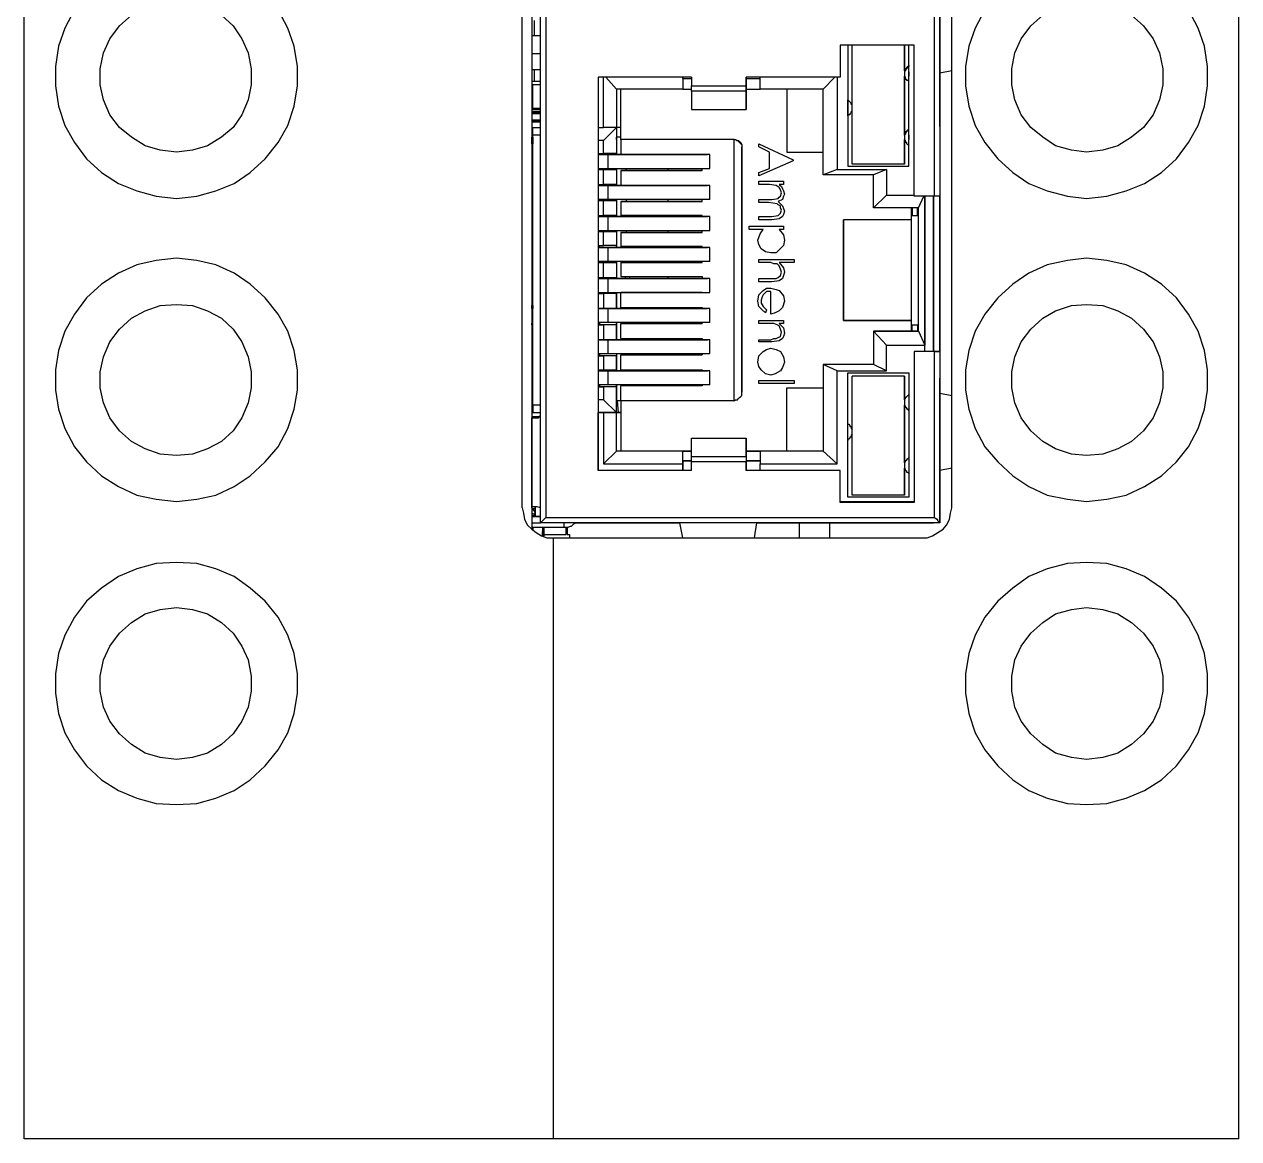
# Model space of a CAD drawing. Header units: inches. Extents: x 45 to 557, y 129 to 755.
# Drawn here: x 45.1 to 158.5, y 345.2 to 449.2 of the extents above; entities that cross this region are included whole.
import ezdxf

# ---------------------------------------------------------------- set-up
doc = ezdxf.new("R2010")
doc.units = ezdxf.units.IN
doc.header["$MEASUREMENT"] = 0
doc.layers.add('Brain', color=7, linetype='Continuous')

msp = doc.modelspace()

# ---------------------------------------------------------------- linework, layer by layer
at = {"layer": 'Brain', "color": 7, "lineweight": 25, "true_color": 0xffffff}
for points in [[(45.1, 345.2), (45.1, 685.3)], [(158.5, 345.2), (158.5, 685.3)], [(92.5, 539.1), (92.5, 402.1)], [(93.3, 402.7), (93.3, 538.5)], [(93.8, 538), (93.8, 403.2)], [(91.6, 404.1), (91.6, 537.1)], [(131.7, 404.1), (131.7, 537.1)], [(130.1, 433.2), (130.1, 463.4)], [(130.6, 463.4), (130.6, 433.2)], [(59.3, 455.7), (57.4, 455.6), (55.6, 455.1), (53.9, 454.4), (52.3, 453.3), (50.9, 452.1), (49.8, 450.6), (48.9, 448.9), (48.3, 447.2), (48, 445.3), (48, 443.5), (48.3, 441.6), (48.9, 439.8), (49.8, 438.2), (50.9, 436.7), (52.3, 435.4), (53.9, 434.4), (55.6, 433.7), (57.4, 433.2), (59.3, 433)], [(59.3, 433), (61.2, 433.2), (63, 433.7), (64.7, 434.4), (66.2, 435.4), (67.6, 436.7), (68.8, 438.2), (69.7, 439.8), (70.3, 441.6), (70.6, 443.5), (70.6, 445.3), (70.3, 447.2), (69.7, 448.9), (68.8, 450.6), (67.6, 452.1), (66.2, 453.3), (64.7, 454.4), (63, 455.1), (61.2, 455.6), (59.3, 455.7)], [(144.3, 455.7), (142.5, 455.6), (140.6, 455.1), (138.9, 454.4), (137.4, 453.3), (136, 452.1), (134.8, 450.6), (133.9, 448.9), (133.3, 447.2), (133, 445.3), (133, 443.5), (133.3, 441.6), (133.9, 439.8), (134.8, 438.2), (136, 436.7), (137.4, 435.4), (138.9, 434.4), (140.6, 433.7), (142.5, 433.2), (144.3, 433)], [(144.3, 433), (146.2, 433.2), (148, 433.7), (149.7, 434.4), (151.3, 435.4), (152.7, 436.7), (153.8, 438.2), (154.7, 439.8), (155.3, 441.6), (155.6, 443.5), (155.6, 445.3), (155.3, 447.2), (154.7, 448.9), (153.8, 450.6), (152.7, 452.1), (151.3, 453.3), (149.7, 454.4), (148, 455.1), (146.2, 455.6), (144.3, 455.7)], [(59.3, 437.3), (57.8, 437.5), (56.4, 437.9), (55.1, 438.7), (54, 439.6), (53.1, 440.8), (52.5, 442.2), (52.2, 443.6), (52.2, 445.1), (52.5, 446.6), (53.1, 447.9), (54, 449.1), (55.1, 450.1), (56.4, 450.9), (57.8, 451.3), (59.3, 451.5)], [(59.3, 451.5), (60.8, 451.3), (62.2, 450.9), (63.5, 450.1), (64.6, 449.1), (65.4, 447.9), (66, 446.6), (66.3, 445.1), (66.3, 443.6), (66, 442.2), (65.4, 440.8), (64.6, 439.6), (63.5, 438.7), (62.2, 437.9), (60.8, 437.5), (59.3, 437.3)], [(130.6, 444.7), (130.6, 451.9)], [(130.6, 447.3), (130.6, 451.8)], [(144.3, 437.3), (142.9, 437.5), (141.4, 437.9), (140.2, 438.7), (139.1, 439.6), (138.2, 440.8), (137.6, 442.2), (137.3, 443.6), (137.3, 445.1), (137.6, 446.6), (138.2, 447.9), (139.1, 449.1), (140.2, 450.1), (141.4, 450.9), (142.9, 451.3), (144.3, 451.5)], [(144.3, 451.5), (145.8, 451.3), (147.2, 450.9), (148.5, 450.1), (149.6, 449.1), (150.5, 447.9), (151.1, 446.6), (151.4, 445.1), (151.4, 443.6), (151.1, 442.2), (150.5, 440.8), (149.6, 439.6), (148.5, 438.7), (147.2, 437.9), (145.8, 437.5), (144.3, 437.3)], [(130.6, 451.3), (130.6, 451.2), (130.6, 451), (130.6, 450.7), (130.6, 450.3), (130.6, 449.9), (130.6, 449.4), (130.6, 448.9), (130.6, 448.4)], [(92.7, 449.6), (92.7, 448.2)], [(130.6, 449.1), (130.6, 448.6)], [(92.5, 448.2), (93.3, 448.2)], [(130.6, 448.6), (130.6, 448.6), (130.6, 448.5), (130.6, 448.4), (130.6, 448.3), (130.6, 448.2), (130.6, 448.1), (130.6, 448)], [(130.6, 447.3), (130.6, 448.5)], [(130.6, 448.2), (130.6, 447.7), (130.6, 447.2), (130.6, 446.7), (130.6, 446.3), (130.6, 445.9), (130.6, 445.6), (130.6, 445.4), (130.6, 445.3)], [(130.6, 446.8), (130.6, 448)], [(121.3, 447.3), (121.3, 444.3)], [(121.3, 447.3), (121.3, 444.3)], [(128.2, 447.3), (121.3, 447.3)], [(122, 447.3), (122, 442.2)], [(122, 447.3), (122, 436)], [(122.4, 436.2), (122.4, 437.2), (122.4, 438.3), (122.4, 439.6), (122.4, 441), (122.4, 442.5), (122.4, 443.9), (122.4, 445.2), (122.4, 446.4), (122.4, 447.3)], [(127.3, 444.9), (127.3, 447.3)], [(127.3, 447.3), (127.3, 446.4), (127.3, 445.2), (127.3, 443.9), (127.3, 442.5), (127.3, 441), (127.3, 439.6), (127.3, 438.3), (127.3, 437.2), (127.3, 436.2)], [(127.7, 436), (127.7, 447.3)], [(128.2, 433.2), (128.2, 447.3)], [(130.6, 445.6), (130.6, 447.3)], [(130.6, 447.3), (130.6, 446.8)], [(93.3, 446.5), (92.5, 446.5)], [(93.3, 446.5), (92.5, 446.5)], [(93.3, 445), (92.5, 445)], [(92.7, 445), (92.7, 443.9)], [(127.7, 445.4), (127.7, 445.3), (127.6, 445.3), (127.5, 445.2), (127.5, 445.1), (127.4, 445.1), (127.4, 445), (127.4, 444.9), (127.3, 444.9)], [(127.3, 444.9), (127.4, 444.9), (127.4, 445), (127.4, 445.1), (127.5, 445.1), (127.5, 445.2), (127.6, 445.3), (127.7, 445.3), (127.7, 445.4)], [(127.3, 444.9), (127.3, 444.8), (127.3, 444.6), (127.3, 444.4)], [(127.7, 444.8), (127.7, 444.7), (127.7, 444.6), (127.7, 444.5), (127.7, 444.4)], [(130.6, 445.6), (130.6, 445.1)], [(130.6, 444.8), (130.6, 445.3)], [(130.6, 444.8), (130.6, 445.3)], [(130.6, 444.9), (130.6, 445.1)], [(131.7, 444.9), (130.6, 444.7)], [(130.6, 444.9), (130.6, 443.8)], [(130.6, 443.4), (130.6, 444.7)], [(130.6, 444.3), (130.6, 444.7)], [(130.6, 444.7), (130.6, 443.3)], [(130.6, 443.3), (130.6, 444.7)], [(92.6, 443.9), (92.5, 443.9)], [(93.3, 443.9), (92.5, 443.9)], [(93.3, 443.9), (92.6, 443.9)], [(93.3, 443.6), (92.6, 443.6)], [(93.3, 443.6), (92.6, 443.6)], [(92.6, 441.4), (92.6, 443.6)], [(98.7, 444.3), (98.7, 439.6)], [(98.7, 444.3), (98.7, 407.6)], [(107.4, 444.3), (98.7, 444.3)], [(99.2, 439.6), (99.2, 444.3)], [(100.4, 443.2), (99.4, 444.3)], [(106.6, 444.3), (106.6, 443.2)], [(106.6, 444.2), (106.6, 444.3)], [(106.6, 444.2), (106.6, 443.2)], [(106.6, 444.2), (107.4, 444.2)], [(107.4, 444.3), (107.4, 443.5)], [(107.4, 443), (107.4, 443), (107.4, 443.1), (107.4, 443.2), (107.4, 443.3), (107.4, 443.4), (107.4, 443.5)], [(107.4, 443.5), (112.5, 443.5)], [(112.5, 443.6), (112.5, 444.3)], [(112.5, 444.3), (112.5, 443.5)], [(121.3, 444.3), (112.5, 444.3)], [(112.5, 444.2), (113.8, 444.2)], [(112.5, 441.9), (112.5, 443.6)], [(112.5, 443.5), (112.5, 443.4), (112.5, 443.3), (112.5, 443.2), (112.5, 443.1), (112.5, 443)], [(113.8, 443.2), (113.8, 444.3)], [(119.7, 443.2), (120.8, 444.3)], [(121, 444.3), (121, 435.7)], [(127.7, 443.9), (127.7, 443.9), (127.6, 444), (127.5, 444), (127.5, 444.1), (127.4, 444.1), (127.4, 444.2), (127.4, 444.3), (127.3, 444.4)], [(127.3, 438.9), (127.3, 444.4)], [(130.6, 444.3), (130.6, 442.9)], [(130.6, 440.3), (130.6, 443.8)], [(130.6, 443.4), (130.6, 414.8)], [(92.6, 442.3), (92.5, 442.3)], [(100.4, 443.2), (100.4, 439.6)], [(100.4, 443.2), (100.4, 439.6)], [(106.6, 443.2), (100.4, 443.2)], [(100.8, 438.5), (100.8, 443.2)], [(106.6, 443.2), (107.4, 443.2)], [(107.4, 443), (107.4, 441.3)], [(112.5, 443), (107.4, 443)], [(112.5, 443.2), (113.8, 443.2)], [(112.5, 443), (112.5, 441.3)], [(119.7, 443.2), (113.8, 443.2)], [(116.3, 443.2), (116.3, 437.3)], [(119.7, 435.2), (119.7, 443.2)], [(130.6, 443.2), (130.6, 441.8)], [(130.6, 443.2), (130.6, 441.5)], [(130.6, 442.9), (130.6, 441.8)], [(92.6, 442), (92.5, 442)], [(92.6, 442), (92.5, 442)], [(93.3, 441.3), (92.5, 441.3)], [(93.3, 441.3), (92.5, 441.3)], [(93.3, 441.4), (92.6, 441.4)], [(93.2, 441.3), (93.2, 441.4)], [(107.4, 441.3), (112.5, 441.3)], [(112.5, 441.3), (112.5, 441.9)], [(122.4, 441.7), (122.3, 441.8), (122.3, 441.9), (122.2, 442), (122.1, 442.1), (122, 442.1), (122, 442.2)], [(122, 442.2), (122, 442.1), (122.1, 442.1), (122.2, 442), (122.3, 441.9), (122.3, 441.8), (122.4, 441.7)], [(122, 441.6), (122, 441.8), (122, 442), (122, 442.1), (122, 442.2)], [(122, 441.3), (122, 441.3), (122, 441.4), (122, 441.5), (122, 441.6)], [(122, 441.6), (122, 441.3)], [(122, 440.7), (122, 440.7), (122, 440.8), (122, 440.9), (122, 441), (122, 441.3)], [(122.4, 441.2), (122.3, 441.1), (122.3, 441), (122.2, 440.9), (122.2, 440.8), (122.1, 440.8), (122, 440.7)], [(130.6, 441.5), (130.6, 439.7)], [(92.5, 441), (93.3, 441)], [(92.6, 440.9), (92.5, 440.9)], [(93.3, 440.9), (92.5, 440.9)], [(93.3, 440.3), (92.5, 440.3)], [(93.3, 440.3), (92.5, 440.3)], [(93.3, 440.1), (92.5, 440.1)], [(93.3, 440.1), (92.5, 440.1)], [(92.6, 441.1), (92.6, 441)], [(93.3, 441.1), (92.6, 441.1)], [(92.6, 441), (92.6, 441.1)], [(93.3, 441.1), (92.6, 441.1)], [(93.3, 440.9), (92.6, 440.9)], [(92.6, 440.2), (92.6, 440.1)], [(93.3, 440.2), (92.6, 440.2)], [(92.6, 440.2), (92.6, 440.1)], [(93.3, 440.2), (92.6, 440.2)], [(122, 440.7), (122, 436)], [(130.6, 439.7), (130.6, 439.7), (130.6, 439.8), (130.6, 439.9), (130.6, 440), (130.6, 440.2), (130.6, 440.3)], [(92.6, 439.6), (93.3, 439.6)], [(92.6, 439.6), (93.3, 439.6)], [(92.6, 438.9), (92.6, 439.1), (92.6, 439.2), (92.6, 439.3), (92.6, 439.4), (92.6, 439.5), (92.6, 439.6)], [(93.3, 438.9), (92.6, 438.9)], [(92.6, 413.7), (92.6, 438.9)], [(98.7, 439.6), (99.2, 439.6)], [(98.7, 439.6), (98.7, 438.4)], [(100.4, 439.6), (99.2, 438.4)], [(100.4, 439.6), (99.2, 439.6)], [(100.8, 439.6), (100.4, 439.6)], [(100.4, 439.6), (100.4, 438.5)], [(100.4, 439.6), (100.4, 437.2)], [(127.7, 439.4), (127.7, 439.4), (127.6, 439.4), (127.5, 439.3), (127.5, 439.2), (127.4, 439.2), (127.4, 439.1), (127.4, 439), (127.3, 438.9)], [(127.3, 438.9), (127.4, 439), (127.4, 439.1), (127.4, 439.2), (127.5, 439.2), (127.5, 439.3), (127.6, 439.4), (127.7, 439.4)], [(127.3, 438.9), (127.3, 438.9), (127.3, 438.7), (127.3, 438.5)], [(127.7, 438.9), (127.7, 438.8), (127.7, 438.7), (127.7, 438.6), (127.7, 438.5)], [(92.6, 438.7), (92.5, 438.7)], [(92.5, 438.1), (92.5, 438.7)], [(92.5, 438.1), (92.6, 438.1)], [(92.6, 438.1), (92.5, 438.1)], [(92.6, 437.8), (92.5, 437.8)], [(92.5, 437.8), (92.6, 437.8)], [(92.6, 438.7), (92.6, 438.1)], [(99.2, 438.4), (98.7, 438.4)], [(98.7, 438.4), (98.7, 437.2)], [(99.2, 437.2), (99.2, 438.4)], [(100.8, 438.7), (100.8, 438.7), (100.6, 438.7), (100.4, 438.7)], [(100.4, 438.7), (100.4, 438.4)], [(100.4, 438.5), (100.4, 438.7)], [(100.4, 438.4), (100.4, 437.1)], [(100.8, 438.5), (100.8, 437.1)], [(111.4, 438.5), (100.8, 438.5)], [(111.4, 438.5), (100.8, 438.5)], [(111.4, 414.1), (111.4, 438.5)], [(111.4, 438.5), (111.5, 438.5), (111.6, 438.4), (111.7, 438.4), (111.8, 438.3), (111.9, 438.2), (112, 438.1), (112.1, 438), (112.1, 437.9), (112.1, 437.8)], [(111.4, 438.5), (111.5, 438.5), (111.7, 438.4), (111.8, 438.4), (111.9, 438.3), (112, 438.2), (112.1, 438), (112.1, 437.9), (112.1, 437.8)], [(112.1, 414.9), (112.1, 437.8)], [(112.1, 437.8), (112.1, 414.9)], [(113.7, 438.1), (116.9, 436.6)], [(113.7, 438.1), (116.9, 436.6)], [(113.7, 437.8), (113.7, 438.1)], [(114.7, 437.3), (113.7, 437.8)], [(127.7, 438), (127.7, 438), (127.6, 438), (127.5, 438.1), (127.5, 438.2), (127.4, 438.2), (127.4, 438.3), (127.4, 438.4), (127.3, 438.5)], [(127.3, 436.2), (127.3, 438.5)], [(92.6, 437.1), (92.5, 437.1)], [(92.6, 437.1), (92.5, 437.1)], [(92.6, 437.1), (92.5, 437.1)], [(98.7, 437.2), (99.2, 437.2)], [(98.7, 437.2), (98.7, 435.7)], [(98.7, 437.1), (108.9, 437.1)], [(99.6, 437.1), (99.2, 437.1), (98.8, 437.1), (98.7, 437.1)], [(98.8, 437.1), (98.8, 437.2)], [(100.4, 437.2), (99.2, 437.2)], [(99.6, 437.1), (99.6, 435.8)], [(109.1, 437.1), (99.6, 437.1)], [(100.4, 437.2), (100.4, 437.2)], [(100.4, 437.1), (100.4, 437.2)], [(108.4, 437.1), (100.8, 437.1)], [(101.3, 437.1), (101.3, 437.1)], [(105.2, 437.1), (105.2, 437.1)], [(108.4, 437.1), (108.4, 437.1)], [(109.1, 437.1), (108.4, 437.1)], [(109.1, 435.8), (109.1, 437.1)], [(114.7, 435.8), (114.7, 437.3)], [(116.3, 437.3), (119.7, 437.3)], [(116.9, 436.6), (116.9, 436.5)], [(116.9, 436.6), (116.9, 436.5)], [(92.5, 435.8), (92.5, 435.7)], [(92.6, 435.8), (92.5, 435.8)], [(92.5, 435.7), (92.5, 435.5)], [(92.6, 435.7), (92.5, 435.7)], [(92.5, 435.7), (92.5, 435.7)], [(92.6, 435.7), (92.5, 435.7)], [(92.5, 435.7), (92.5, 435.7)], [(92.5, 435.7), (92.5, 435.7)], [(92.5, 435.7), (92.5, 435.7)], [(92.5, 435.7), (92.6, 435.7)], [(92.5, 435.5), (92.6, 435.5)], [(92.6, 435.5), (92.5, 435.5)], [(98.7, 435.8), (98.8, 435.8), (99.2, 435.8), (99.6, 435.8)], [(98.7, 435.7), (99.2, 435.7)], [(98.8, 435.7), (98.7, 435.7)], [(98.7, 435.7), (98.7, 434.3)], [(98.8, 435.7), (98.8, 435.8)], [(100.4, 435.7), (98.8, 435.7)], [(99.2, 435.7), (100.4, 435.7)], [(99.2, 434.3), (99.2, 435.7)], [(99.6, 435.8), (109.1, 435.8)], [(100.4, 435.7), (100.4, 435.8)], [(100.4, 435.8), (100.4, 434.2)], [(100.4, 435.7), (100.4, 435.7)], [(100.4, 435.7), (100.4, 434.3)], [(108.4, 435.6), (100.8, 435.6)], [(100.8, 435.6), (108.4, 435.6)], [(100.8, 435.6), (100.8, 434.2)], [(101.3, 435.8), (101.3, 435.6)], [(105.2, 435.8), (105.2, 435.6)], [(108.4, 435.6), (108.4, 435.8)], [(116.9, 436.5), (113.7, 435.1)], [(113.7, 435.4), (114.7, 435.8)], [(113.7, 435.4), (114.7, 435.8)], [(121, 435.7), (119.7, 435.2)], [(121, 435.7), (125.6, 435.7)], [(122, 436), (127.7, 436)], [(122, 436), (127.7, 436)], [(127.3, 436.2), (122.4, 436.2)], [(125.6, 435.7), (124.4, 435.2)], [(125.6, 435.7), (125.6, 433.3)], [(113.7, 435.1), (113.7, 435.4)], [(113.7, 434.6), (116, 434.6)], [(113.7, 434.6), (116, 434.6)], [(113.7, 434.3), (113.7, 434.6)], [(116, 434.6), (116, 434.3)], [(116, 434.6), (116, 434.3)], [(124.4, 435.2), (119.7, 435.2)], [(124.4, 432.1), (124.4, 435.2)], [(92.6, 434.2), (92.5, 434.2)], [(92.6, 434.2), (92.5, 434.2)], [(92.5, 434.2), (92.6, 434.2)], [(98.7, 434.3), (99.2, 434.3)], [(98.7, 434.3), (98.7, 432.8)], [(98.7, 434.2), (108.9, 434.2)], [(99.6, 434.2), (99.2, 434.2), (98.8, 434.2), (98.7, 434.2)], [(98.8, 434.2), (98.8, 434.3)], [(100.4, 434.3), (99.2, 434.3)], [(99.6, 434.2), (99.6, 432.9)], [(109.1, 434.2), (99.6, 434.2)], [(100.4, 434.3), (100.4, 434.3)], [(100.4, 434.2), (100.4, 434.3)], [(100.4, 434.3), (100.4, 434.2)], [(100.4, 434.2), (100.4, 434.3)], [(108.4, 434.2), (100.8, 434.2)], [(101.3, 434.2), (101.3, 434.2)], [(105.2, 434.2), (105.2, 434.2)], [(108.4, 434.2), (108.4, 434.2)], [(109.1, 434.2), (108.4, 434.2)], [(109.1, 432.9), (109.1, 434.2)], [(114.7, 434.3), (113.7, 434.3)], [(115.8, 433.5), (115.7, 433.8), (115.6, 434), (115.3, 434.2), (114.7, 434.3)], [(114.9, 432.9), (115.5, 433), (115.6, 433.1), (115.7, 433.2), (115.8, 433.5)], [(116.1, 433.4), (116, 433.2), (115.9, 432.9), (115.5, 432.7)], [(115.6, 434.3), (115.8, 434.1), (115.9, 433.9)], [(116, 434.3), (115.6, 434.3)], [(115.9, 433.9), (116, 433.7), (116.1, 433.4)], [(115.9, 433.9), (116, 433.7), (116.1, 433.4)], [(124.4, 432.1), (125.6, 433.3)], [(125.6, 433.3), (128.2, 433.3)], [(130.1, 433.2), (128.2, 433.2)], [(128.6, 432.1), (129.1, 433.2)], [(129.2, 433.2), (129.2, 419.3)], [(129.2, 418.7), (129.2, 433.2)], [(130, 433.2), (130, 431)], [(130, 431.4), (130, 433.2)], [(130, 433.2), (130, 431.4)], [(130, 418.7), (130, 433.2)], [(130, 433.2), (130, 418.7)], [(130.6, 433.2), (130.6, 433.2), (130.5, 433.2), (130.4, 433.2), (130.3, 433.2), (130.2, 433.2), (130.1, 433.2)], [(130.6, 418.7), (130.6, 433.2)], [(92.6, 432.9), (92.5, 432.9)], [(92.5, 432.5), (92.6, 432.5)], [(99.6, 432.9), (99.2, 432.9), (98.8, 432.9), (98.7, 432.9)], [(99, 432.8), (98.7, 432.8)], [(98.7, 432.8), (99.2, 432.8)], [(98.8, 432.8), (98.7, 432.8)], [(98.7, 432.8), (98.7, 431.4)], [(98.8, 432.8), (98.8, 432.9)], [(100.4, 432.8), (98.8, 432.8)], [(99, 432.8), (100.4, 432.8)], [(99.2, 431.4), (99.2, 432.8)], [(99.2, 432.8), (100.4, 432.8)], [(109.1, 432.9), (99.6, 432.9)], [(100.4, 432.8), (100.4, 432.9)], [(100.4, 432.9), (100.4, 431.3)], [(100.4, 432.9), (100.4, 432.8)], [(100.4, 432.8), (100.4, 432.9)], [(100.4, 432.8), (100.4, 431.4)], [(100.4, 432.8), (100.4, 432.8)], [(108.4, 432.7), (100.8, 432.7)], [(100.8, 432.7), (108.4, 432.7)], [(100.8, 432.7), (100.8, 431.4)], [(101.3, 432.9), (101.3, 432.7)], [(105.2, 432.9), (105.2, 432.7)], [(108.4, 432.7), (108.4, 432.9)], [(113.7, 432.9), (114.9, 432.9)], [(113.7, 432.9), (114.9, 432.9)], [(113.7, 432.6), (113.7, 432.9)], [(114.6, 432.6), (113.7, 432.6)], [(115.8, 431.9), (115.7, 432.1), (115.7, 432.3), (115.5, 432.4), (115.4, 432.5), (114.6, 432.6)], [(115.5, 432.7), (115.7, 432.5), (115.9, 432.3), (116.1, 431.8)], [(128.6, 432.1), (124.4, 432.1)], [(127.9, 432.1), (127.9, 420.6)], [(128, 432.1), (128, 431.4)], [(128.5, 431.4), (128.5, 432.1)], [(128.6, 420.6), (128.6, 432.1)], [(92.6, 431.3), (92.5, 431.3)], [(92.6, 431.3), (92.5, 431.3)], [(98.7, 431.4), (99.2, 431.4)], [(98.7, 431.4), (98.7, 429.9)], [(98.7, 431.3), (108.9, 431.3)], [(99.6, 431.3), (99.2, 431.3), (98.8, 431.3), (98.7, 431.3)], [(98.8, 431.3), (98.8, 431.4)], [(100.4, 431.4), (99.2, 431.4)], [(99.6, 431.3), (99.6, 430)], [(109.1, 431.3), (99.6, 431.3)], [(100.4, 431.4), (100.4, 431.4)], [(100.4, 431.3), (100.4, 431.4)], [(108.4, 431.4), (100.8, 431.4)], [(101.3, 431.4), (101.3, 431.3)], [(105.2, 431.4), (105.2, 431.3)], [(108.4, 431.3), (108.4, 431.4)], [(109.1, 431.3), (108.4, 431.3)], [(109.1, 430), (109.1, 431.3)], [(113.7, 431.3), (114.9, 431.3)], [(113.7, 431.3), (114.9, 431.3)], [(113.7, 431), (113.7, 431.3)], [(114.9, 431), (113.7, 431)], [(114.9, 431.3), (115.5, 431.4), (115.6, 431.5), (115.7, 431.6), (115.8, 431.9)], [(116.1, 431.8), (116, 431.5), (115.9, 431.3), (115.6, 431.1), (114.9, 431)], [(121.6, 421.6), (121.6, 431)], [(127.9, 431), (121.6, 431)], [(121.6, 431), (121.6, 421.6)], [(128, 431.4), (128.5, 431.4)], [(128, 431.4), (128.5, 431.4)], [(130, 431.4), (130, 431.4)], [(130, 431), (130, 421.6)], [(92.6, 430), (92.5, 430)], [(98.7, 430), (98.8, 430), (99.2, 430), (99.6, 430)], [(98.7, 429.9), (99.2, 429.9)], [(98.8, 429.9), (98.7, 429.9)], [(98.7, 429.9), (98.7, 428.6)], [(98.8, 429.9), (98.8, 430)], [(100.4, 429.9), (98.8, 429.9)], [(99.2, 429.9), (100.4, 429.9)], [(99.2, 428.6), (99.2, 429.9)], [(99.6, 430), (109.1, 430)], [(100.4, 429.9), (100.4, 430)], [(100.4, 430), (100.4, 428.4)], [(100.4, 429.9), (100.4, 429.9)], [(100.4, 429.9), (100.4, 428.6)], [(108.4, 429.8), (100.8, 429.8)], [(100.8, 429.8), (108.4, 429.8)], [(100.8, 429.8), (100.8, 428.5)], [(101.3, 430), (101.3, 429.8)], [(105.2, 430), (105.2, 429.8)], [(108.4, 429.8), (108.4, 430)], [(112.8, 430.4), (116, 430.4)], [(112.8, 430.4), (116, 430.4)], [(112.8, 430.1), (112.8, 430.4)], [(114.1, 430.1), (112.8, 430.1)], [(113.6, 429.1), (113.8, 429.7), (114.1, 430.1)], [(115.6, 430.1), (116, 429.6), (116.1, 429.1)], [(116, 430.1), (115.6, 430.1)], [(116, 430.4), (116, 430.1)], [(116, 430.4), (116, 430.1)], [(92.6, 429.6), (92.5, 429.6)], [(92.6, 429.6), (92.5, 429.6)], [(92.6, 428.9), (92.5, 428.9)], [(114.8, 427.9), (114.3, 428), (113.9, 428.3), (113.7, 428.7), (113.6, 429.1)], [(116.1, 429.1), (116, 428.6), (115.6, 428.2), (115.3, 427.9), (114.8, 427.9)], [(92.6, 428.6), (92.5, 428.6)], [(92.6, 428.4), (92.5, 428.4)], [(92.6, 428.4), (92.5, 428.4)], [(98.7, 428.6), (99.2, 428.6)], [(98.7, 428.6), (98.7, 427)], [(98.7, 428.4), (108.9, 428.4)], [(99.6, 428.4), (99.2, 428.4), (98.8, 428.4), (98.7, 428.4)], [(98.8, 428.4), (98.8, 428.6)], [(100.4, 428.6), (99.2, 428.6)], [(99.6, 428.4), (99.6, 427.1)], [(109.1, 428.4), (99.6, 428.4)], [(100.4, 428.6), (100.4, 428.6)], [(100.4, 428.4), (100.4, 428.6)], [(100.4, 428.6), (100.4, 428.4)], [(100.4, 428.4), (100.4, 428.6)], [(108.4, 428.5), (100.8, 428.5)], [(101.3, 428.5), (101.3, 428.4)], [(105.2, 428.5), (105.2, 428.4)], [(108.4, 428.4), (108.4, 428.5)], [(109.1, 428.4), (108.4, 428.4)], [(109.1, 427.1), (109.1, 428.4)], [(59.3, 427.4), (57.4, 427.2), (55.6, 426.8), (53.9, 426), (52.3, 425), (50.9, 423.7), (49.8, 422.2), (48.9, 420.6), (48.3, 418.8), (48, 417), (48, 415.1), (48.3, 413.3), (48.9, 411.5), (49.8, 409.8), (50.9, 408.4), (52.3, 407.1), (53.9, 406.1), (55.6, 405.3), (57.4, 404.9), (59.3, 404.7)], [(59.3, 404.7), (61.2, 404.9), (63, 405.3), (64.7, 406.1), (66.2, 407.1), (67.6, 408.4), (68.8, 409.8), (69.7, 411.5), (70.3, 413.3), (70.6, 415.1), (70.6, 417), (70.3, 418.8), (69.7, 420.6), (68.8, 422.2), (67.6, 423.7), (66.2, 425), (64.7, 426), (63, 426.8), (61.2, 427.2), (59.3, 427.4)], [(92.6, 427.1), (92.5, 427.1)], [(92.5, 427), (92.6, 427)], [(92.6, 427), (92.5, 427)], [(99.6, 427.1), (99.2, 427.1), (98.8, 427.1), (98.7, 427.1)], [(99, 427), (98.7, 427)], [(98.7, 427), (99.2, 427)], [(98.8, 427), (98.7, 427)], [(98.7, 427), (98.7, 425.6)], [(98.8, 427), (98.8, 427.1)], [(100.4, 427), (98.8, 427)], [(99, 427), (100.4, 427)], [(99.2, 427), (100.4, 427)], [(99.2, 425.6), (99.2, 427)], [(109.1, 427.1), (99.6, 427.1)], [(100.4, 427), (100.4, 427.1)], [(100.4, 427.1), (100.4, 425.5)], [(100.4, 427.1), (100.4, 425.5)], [(100.4, 427.1), (100.4, 427)], [(100.4, 427), (100.4, 427.1)], [(100.4, 427), (100.4, 427)], [(100.4, 427), (100.4, 425.6)], [(108.4, 427), (100.8, 427)], [(100.8, 427), (108.4, 427)], [(100.8, 427), (100.8, 425.7)], [(101.2, 427.1), (101.2, 427)], [(101.6, 427.1), (101.6, 427)], [(105.2, 427.1), (105.2, 427)], [(108.4, 427), (108.4, 427.1)], [(113.7, 427.3), (117, 427.3)], [(113.7, 427.3), (117, 427.3)], [(113.7, 427), (113.7, 427.3)], [(114.5, 427), (113.7, 427)], [(115.1, 426.9), (114.8, 427), (114.5, 427)], [(115.8, 426.1), (115.7, 426.4), (115.6, 426.7), (115.4, 426.9), (115.1, 426.9)], [(115.6, 427), (116, 426.5), (116.1, 426.1)], [(117, 427), (115.6, 427)], [(117, 427.3), (117, 427)], [(117, 427.3), (117, 427)], [(144.3, 427.4), (142.5, 427.2), (140.6, 426.8), (138.9, 426), (137.4, 425), (136, 423.7), (134.8, 422.2), (133.9, 420.6), (133.3, 418.8), (133, 417), (133, 415.1), (133.3, 413.3), (133.9, 411.5), (134.8, 409.8), (136, 408.4), (137.4, 407.1), (138.9, 406.1), (140.6, 405.3), (142.5, 404.9), (144.3, 404.7)], [(144.3, 404.7), (146.2, 404.9), (148, 405.3), (149.7, 406.1), (151.3, 407.1), (152.7, 408.4), (153.8, 409.8), (154.7, 411.5), (155.3, 413.3), (155.6, 415.1), (155.6, 417), (155.3, 418.8), (154.7, 420.6), (153.8, 422.2), (152.7, 423.7), (151.3, 425), (149.7, 426), (148, 426.8), (146.2, 427.2), (144.3, 427.4)], [(92.6, 426.3), (92.5, 426.3)], [(92.6, 425.8), (92.5, 425.8)], [(92.6, 425.5), (92.5, 425.5)], [(92.6, 425.5), (92.5, 425.5)], [(98.7, 425.6), (99.2, 425.6)], [(98.7, 425.6), (98.7, 424.1)], [(98.7, 425.5), (108.9, 425.5)], [(99.6, 425.5), (99.2, 425.5), (98.8, 425.5), (98.7, 425.5)], [(98.8, 425.6), (98.8, 425.5)], [(99.2, 425.6), (100.4, 425.6)], [(99.6, 425.5), (99.6, 424.2)], [(109.1, 425.5), (99.6, 425.5)], [(100.4, 425.6), (100.4, 425.6)], [(100.4, 425.6), (100.4, 425.5)], [(100.8, 425.7), (108.4, 425.7)], [(101.2, 425.7), (101.2, 425.5)], [(101.6, 425.7), (101.6, 425.5)], [(105.2, 425.7), (105.2, 425.5)], [(108.4, 425.7), (108.4, 425.5)], [(109.1, 425.5), (108.4, 425.5)], [(109.1, 424.2), (109.1, 425.5)], [(113.7, 425.5), (114.8, 425.5)], [(113.7, 425.5), (114.8, 425.5)], [(113.7, 425.2), (113.7, 425.5)], [(114.8, 425.5), (115.1, 425.5), (115.3, 425.5)], [(114.8, 425.5), (115.1, 425.5), (115.3, 425.5)], [(116.1, 426.1), (116, 425.8), (115.9, 425.5), (115.6, 425.3), (114.9, 425.2)], [(115.3, 425.5), (115.5, 425.6), (115.7, 425.8), (115.8, 426.1)], [(92.5, 424.2), (92.5, 423)], [(92.6, 424.2), (92.5, 424.2)], [(98.7, 424.2), (98.8, 424.2), (99.2, 424.2), (99.6, 424.2)], [(98.8, 424.2), (98.8, 424.1)], [(99.6, 424.2), (109.1, 424.2)], [(100.4, 424.2), (100.4, 424.1)], [(100.4, 424.2), (100.4, 422.7)], [(100.4, 424.2), (100.4, 422.7)], [(100.8, 424.2), (108.4, 424.2)], [(108.4, 424.2), (100.8, 424.2)], [(100.8, 422.8), (100.8, 424.2)], [(101.2, 424.2), (101.2, 424.2)], [(101.6, 424.2), (101.6, 424.2)], [(105.2, 424.2), (105.2, 424.2)], [(108.4, 424.2), (108.4, 424.2)], [(113.6, 423.4), (113.7, 424), (114.1, 424.4), (114.4, 424.6), (114.8, 424.6)], [(114.9, 425.2), (113.7, 425.2)], [(114.8, 424.3), (114.4, 424.3), (114.1, 424), (114, 423.8), (113.9, 423.5)], [(114.8, 424.6), (115.3, 424.5), (115.6, 424.4)], [(114.8, 424.6), (115.3, 424.5), (115.6, 424.4)], [(114.8, 422.2), (114.8, 424.3)], [(115.6, 424.4), (116, 423.9), (116.1, 423.4)], [(115.6, 424.4), (116, 423.9), (116.1, 423.4)], [(59.3, 409), (57.8, 409.1), (56.4, 409.6), (55.1, 410.3), (54, 411.3), (53.1, 412.5), (52.5, 413.9), (52.2, 415.3), (52.2, 416.8), (52.5, 418.2), (53.1, 419.6), (54, 420.8), (55.1, 421.8), (56.4, 422.5), (57.8, 423), (59.3, 423.1)], [(59.3, 423.1), (60.8, 423), (62.2, 422.5), (63.5, 421.8), (64.6, 420.8), (65.4, 419.6), (66, 418.2), (66.3, 416.8), (66.3, 415.3), (66, 413.9), (65.4, 412.5), (64.6, 411.3), (63.5, 410.3), (62.2, 409.6), (60.8, 409.1), (59.3, 409)], [(92.5, 423), (92.6, 423)], [(92.5, 423), (92.5, 423)], [(92.5, 423), (92.5, 423)], [(92.5, 422.7), (92.5, 423)], [(92.6, 423), (92.5, 423)], [(92.5, 423), (92.5, 423)], [(92.5, 423), (92.5, 423)], [(92.5, 423), (92.5, 423)], [(92.6, 423), (92.6, 422.7)], [(98.7, 424.1), (99.2, 424.1)], [(98.8, 424.1), (98.7, 424.1)], [(98.7, 424.1), (98.7, 422.7)], [(100.4, 424.1), (98.8, 424.1)], [(99.2, 424.1), (99.2, 422.7)], [(100.4, 424.1), (99.2, 424.1)], [(100.4, 422.7), (100.4, 424.1)], [(100.4, 424.1), (100.4, 424.1)], [(114.3, 422.3), (114, 422.6), (113.7, 422.9), (113.6, 423.4)], [(113.9, 423.5), (113.9, 423.2), (114.1, 422.9), (114.4, 422.6)], [(116.1, 423.4), (115.9, 422.8), (115.6, 422.5)], [(144.3, 409), (142.9, 409.1), (141.4, 409.6), (140.2, 410.3), (139.1, 411.3), (138.2, 412.5), (137.6, 413.9), (137.3, 415.3), (137.3, 416.8), (137.6, 418.2), (138.2, 419.6), (139.1, 420.8), (140.2, 421.8), (141.4, 422.5), (142.9, 423), (144.3, 423.1)], [(144.3, 423.1), (145.8, 423), (147.2, 422.5), (148.5, 421.8), (149.6, 420.8), (150.5, 419.6), (151.1, 418.2), (151.4, 416.8), (151.4, 415.3), (151.1, 413.9), (150.5, 412.5), (149.6, 411.3), (148.5, 410.3), (147.2, 409.6), (145.8, 409.1), (144.3, 409)], [(92.6, 422.7), (92.5, 422.7)], [(92.6, 422.7), (92.5, 422.7)], [(98.7, 422.7), (108.9, 422.7)], [(99.6, 422.7), (99.2, 422.7), (98.8, 422.7), (98.7, 422.7)], [(98.7, 422.7), (99.2, 422.7)], [(98.7, 422.7), (98.7, 421.2)], [(98.8, 422.7), (98.8, 422.7)], [(99.2, 422.7), (100.4, 422.7)], [(99.6, 422.7), (99.6, 421.4)], [(109.1, 422.7), (99.6, 422.7)], [(100.4, 422.8), (100.4, 422.7)], [(100.4, 422.7), (100.4, 422.8)], [(100.4, 422.7), (100.4, 422.7)], [(100.4, 422.7), (100.4, 422.7)], [(100.8, 422.8), (108.4, 422.8)], [(101.2, 422.8), (101.2, 422.7)], [(101.6, 422.8), (101.6, 422.7)], [(105.2, 422.8), (105.2, 422.7)], [(108.4, 422.8), (108.4, 422.7)], [(109.1, 422.7), (108.4, 422.7)], [(109.1, 421.4), (109.1, 422.7)], [(114.4, 422.6), (114.3, 422.3)], [(115.6, 422.5), (115.2, 422.3), (114.8, 422.2)], [(92.6, 421.4), (92.5, 421.4)], [(92.6, 421.3), (92.6, 421.3), (92.5, 421.3), (92.5, 421.2)], [(92.5, 421.2), (92.5, 421.2), (92.5, 421.3), (92.6, 421.3)], [(92.5, 421.2), (92.5, 421.2), (92.6, 421.2)], [(92.5, 421.2), (92.5, 421.2)], [(99.6, 421.4), (99.2, 421.4), (98.8, 421.4), (98.7, 421.4)], [(98.7, 421.2), (99.2, 421.2)], [(98.8, 421.2), (98.7, 421.2)], [(98.7, 421.2), (98.7, 419.8)], [(98.8, 421.4), (98.8, 421.2)], [(100.4, 421.2), (98.8, 421.2)], [(99.2, 421.2), (99.2, 419.8)], [(100.4, 421.2), (99.2, 421.2)], [(109.1, 421.4), (99.6, 421.4)], [(100.4, 421.4), (100.4, 421.2)], [(100.4, 421.4), (100.4, 419.8)], [(100.4, 421.4), (100.4, 421.3)], [(100.4, 421.3), (100.4, 421.4)], [(100.4, 419.8), (100.4, 421.2)], [(100.4, 421.2), (100.4, 421.2)], [(100.8, 421.3), (108.4, 421.3)], [(108.4, 421.3), (100.8, 421.3)], [(100.8, 419.9), (100.8, 421.3)], [(101.3, 421.4), (101.3, 421.3)], [(105.2, 421.4), (105.2, 421.3)], [(108.4, 421.4), (108.4, 421.3)], [(113.7, 421.6), (116, 421.6)], [(113.7, 421.6), (116, 421.6)], [(113.7, 421.3), (113.7, 421.6)], [(114.5, 421.3), (113.7, 421.3)], [(115.1, 421.3), (114.8, 421.3), (114.5, 421.3)], [(115.8, 420.5), (115.7, 420.8), (115.6, 421.1), (115.4, 421.2), (115.1, 421.3)], [(115.6, 421.3), (116, 420.9), (116.1, 420.4)], [(116, 421.3), (115.6, 421.3)], [(116, 421.6), (116, 421.3)], [(116, 421.6), (116, 421.3)], [(127.9, 421.6), (121.6, 421.6)], [(121.6, 421.6), (127.9, 421.6)], [(128, 420.6), (128, 421.2)], [(128, 421.2), (128.5, 421.2)], [(128.5, 421.2), (128.5, 420.6)], [(130, 418.7), (130, 421.6)], [(130, 418.7), (130, 421.2)], [(130, 421.2), (130, 418.7)], [(92.6, 419.8), (92.5, 419.8)], [(92.6, 419.8), (92.5, 419.8)], [(98.7, 419.8), (108.9, 419.8)], [(99.6, 419.8), (99.2, 419.8), (98.8, 419.8), (98.7, 419.8)], [(98.7, 419.8), (99.2, 419.8)], [(98.7, 419.8), (98.7, 418.3)], [(98.8, 419.8), (98.8, 419.8)], [(99.2, 419.8), (100.4, 419.8)], [(99.6, 419.8), (99.6, 418.5)], [(109.1, 419.8), (99.6, 419.8)], [(100.4, 419.8), (100.4, 419.8)], [(100.4, 419.8), (100.4, 419.8)], [(100.8, 419.9), (108.4, 419.9)], [(101.3, 419.9), (101.3, 419.8)], [(105.2, 419.9), (105.2, 419.8)], [(108.4, 419.9), (108.4, 419.8)], [(109.1, 419.8), (108.4, 419.8)], [(109.1, 418.5), (109.1, 419.8)], [(113.7, 419.8), (114.8, 419.8)], [(113.7, 419.8), (114.8, 419.8)], [(113.7, 419.6), (113.7, 419.8)], [(114.9, 419.6), (113.7, 419.6)], [(114.8, 419.8), (115.1, 419.9), (115.3, 419.9)], [(114.8, 419.8), (115.1, 419.9), (115.3, 419.9)], [(116.1, 420.4), (116, 420.1), (115.9, 419.9), (115.6, 419.7), (114.9, 419.6)], [(115.3, 419.9), (115.5, 420), (115.7, 420.1), (115.8, 420.5)], [(124.4, 420.6), (128.5, 420.6)], [(124.4, 420.6), (124.4, 417.5)], [(128.6, 420.6), (124.4, 420.6)], [(124.4, 420.6), (125.6, 419.3)], [(128.5, 420.6), (128.6, 420.6)], [(128.6, 420.6), (129.2, 419.3)], [(92.6, 418.5), (92.5, 418.5)], [(98.7, 418.5), (98.8, 418.5), (99.2, 418.5), (99.6, 418.5)], [(98.8, 418.5), (98.8, 418.3)], [(99.6, 418.5), (109.1, 418.5)], [(100.4, 418.5), (100.4, 418.3)], [(100.4, 418.5), (100.4, 416.9)], [(101.3, 418.5), (101.3, 418.4)], [(105.2, 418.5), (105.2, 418.4)], [(108.4, 418.5), (108.4, 418.4)], [(113.6, 417.7), (113.7, 418.3), (114.1, 418.7), (114.4, 418.9), (114.8, 419)], [(114.8, 419), (115.3, 418.9), (115.7, 418.7)], [(114.8, 419), (115.3, 418.9), (115.7, 418.7)], [(115.7, 418.7), (116, 418.2), (116.1, 417.7)], [(115.7, 418.7), (116, 418.2), (116.1, 417.7)], [(125.6, 419.3), (129.2, 419.3)], [(125.6, 416.9), (125.6, 419.3)], [(129.2, 418.7), (128.2, 418.7)], [(130.1, 418.7), (128.2, 418.7)], [(128.2, 418.7), (128.2, 404.6)], [(130, 418.7), (129.2, 418.7)], [(130.6, 418.7), (130, 418.7)], [(130.1, 418.7), (130.2, 418.7), (130.3, 418.7), (130.4, 418.7), (130.5, 418.7), (130.6, 418.7)], [(130.1, 403.2), (130.1, 418.7)], [(130.6, 418.7), (130.6, 402.7)], [(98.7, 418.3), (99.2, 418.3)], [(98.8, 418.3), (98.7, 418.3)], [(98.7, 418.3), (98.7, 417)], [(100.4, 418.3), (98.8, 418.3)], [(100.4, 418.3), (99.2, 418.3)], [(99.2, 418.3), (99.2, 417)], [(100.4, 418.3), (100.4, 418.3)], [(100.4, 417), (100.4, 418.3)], [(100.8, 418.4), (108.4, 418.4)], [(108.4, 418.4), (100.8, 418.4)], [(100.8, 417), (100.8, 418.4)], [(114.8, 416.5), (114.3, 416.6), (113.9, 417), (113.7, 417.3), (113.6, 417.7)], [(116.1, 417.7), (115.9, 417.2), (115.7, 416.9)], [(124.4, 417.5), (119.7, 417.5)], [(119.7, 417.5), (119.7, 409.4)], [(124.4, 417.5), (119.7, 417.5)], [(121, 416.9), (119.7, 417.5)], [(125.6, 416.9), (124.4, 417.5)], [(92.6, 416.9), (92.5, 416.9)], [(92.6, 416.9), (92.5, 416.9)], [(98.7, 417), (99.2, 417)], [(98.7, 417), (98.7, 415.4)], [(98.7, 416.9), (108.9, 416.9)], [(99.6, 416.9), (99.2, 416.9), (98.8, 416.9), (98.7, 416.9)], [(98.8, 417), (98.8, 416.9)], [(99.2, 417), (100.4, 417)], [(99.6, 416.9), (99.6, 415.6)], [(109.1, 416.9), (99.6, 416.9)], [(100.4, 417), (100.4, 417)], [(100.4, 417), (100.4, 416.9)], [(100.4, 417), (100.4, 416.9)], [(100.4, 416.9), (100.4, 417)], [(100.8, 417), (108.4, 417)], [(101.3, 417), (101.3, 416.9)], [(105.2, 417), (105.2, 416.9)], [(108.4, 417), (108.4, 416.9)], [(109.1, 416.9), (108.4, 416.9)], [(109.1, 415.6), (109.1, 416.9)], [(115.7, 416.9), (115.2, 416.6), (114.8, 416.5)], [(121, 416.9), (125.6, 416.9)], [(121, 408.2), (121, 416.9)], [(122, 411.9), (122, 416.7)], [(122, 405.1), (122, 416.7)], [(122, 416.7), (127.7, 416.7)], [(127.3, 416.4), (122.4, 416.4)], [(127.3, 416.4), (122.4, 416.4)], [(122.4, 405.3), (122.4, 406.3), (122.4, 407.4), (122.4, 408.7), (122.4, 410.2), (122.4, 411.6), (122.4, 413), (122.4, 414.3), (122.4, 415.5), (122.4, 416.4)], [(127.3, 414.2), (127.3, 416.4)], [(127.3, 416.4), (127.3, 415.5), (127.3, 414.3), (127.3, 413), (127.3, 411.6), (127.3, 410.2), (127.3, 408.7), (127.3, 407.4), (127.3, 406.3), (127.3, 405.3)], [(127.7, 416.7), (127.7, 405.1)], [(130.6, 414.8), (130.6, 416.2)], [(130.6, 416.2), (130.6, 414.8)], [(92.6, 415.6), (92.5, 415.6)], [(99.6, 415.6), (99.2, 415.6), (98.8, 415.6), (98.7, 415.6)], [(98.7, 415.4), (99.2, 415.4)], [(98.8, 415.4), (98.7, 415.4)], [(98.7, 415.4), (98.7, 414.2)], [(98.8, 415.6), (98.8, 415.4)], [(100.4, 415.4), (98.8, 415.4)], [(100.4, 415.4), (99.2, 415.4)], [(99.2, 415.4), (99.2, 414.2)], [(109.1, 415.6), (99.6, 415.6)], [(100.4, 415.6), (100.4, 415.4)], [(100.4, 415.6), (100.4, 414.2)], [(100.4, 415.6), (100.4, 415.5)], [(100.4, 415.5), (100.4, 415.6)], [(100.4, 415.4), (100.4, 415.4)], [(100.4, 413), (100.4, 415.4)], [(108.4, 415.5), (100.8, 415.5)], [(108.4, 415.5), (100.8, 415.5)], [(100.8, 414.1), (100.8, 415.5)], [(101.3, 415.6), (101.3, 415.5)], [(105.2, 415.6), (105.2, 415.5)], [(108.4, 415.6), (108.4, 415.5)], [(113.7, 415.7), (113.7, 416)], [(113.7, 416), (117, 416)], [(113.7, 416), (117, 416)], [(117, 415.7), (113.7, 415.7)], [(116.3, 415.3), (119.7, 415.3)], [(116.3, 415.3), (119.7, 415.3)], [(116.3, 409.4), (116.3, 415.3)], [(117, 416), (117, 415.7)], [(117, 416), (117, 415.7)], [(92.6, 414.1), (92.5, 414.1)], [(92.6, 414.1), (92.5, 414.1)], [(99.2, 414.2), (98.7, 414.2)], [(98.7, 414.2), (98.7, 413)], [(100.4, 413), (99.2, 414.2)], [(100.4, 413), (100.4, 414.2)], [(100.4, 414.2), (100.4, 414.1)], [(100.4, 414.1), (100.4, 414.2)], [(100.6, 413), (100.5, 414.1)], [(100.8, 414.1), (100.5, 414.1)], [(100.5, 414.1), (100.5, 414.1)], [(100.8, 414.1), (100.5, 414.1)], [(100.8, 414.1), (100.8, 413)], [(100.8, 414.1), (100.8, 409.4)], [(111.4, 414.1), (100.8, 414.1)], [(111.4, 414.1), (111.5, 414.2), (111.6, 414.2), (111.7, 414.2), (111.8, 414.3), (111.9, 414.4), (112, 414.5), (112.1, 414.6), (112.1, 414.7), (112.1, 414.9)], [(112.1, 414.7), (112.1, 414.7), (112.1, 414.9)], [(127.3, 414.2), (127.4, 414.3), (127.4, 414.4), (127.5, 414.5), (127.6, 414.6), (127.7, 414.6), (127.7, 414.7)], [(127.3, 414.2), (127.4, 414.3), (127.4, 414.4), (127.5, 414.5), (127.6, 414.6), (127.7, 414.6), (127.7, 414.7)], [(127.3, 414.2), (127.3, 414.2), (127.3, 414.1), (127.3, 413.9), (127.3, 413.8), (127.3, 413.7)], [(127.7, 414.1), (127.7, 414.1), (127.7, 414), (127.7, 413.9), (127.7, 413.8)], [(130.6, 414.8), (131.7, 414.6)], [(130.6, 407.6), (130.6, 414.8)], [(130.6, 414.7), (130.6, 407.7)], [(130.6, 414.2), (130.6, 414.1), (130.6, 413.9), (130.6, 413.6), (130.6, 413.3), (130.6, 412.8), (130.6, 412.4), (130.6, 411.9), (130.6, 411.3)], [(93.3, 413.7), (92.6, 413.7)], [(92.6, 413.7), (92.6, 413.6), (92.6, 413.4), (92.6, 413.3), (92.6, 413.2), (92.6, 413.1), (92.6, 413)], [(92.6, 413), (93.3, 413)], [(98.7, 413), (98.8, 413), (98.9, 413)], [(98.7, 413), (98.8, 413), (98.9, 413)], [(100.4, 413), (98.7, 413)], [(98.7, 413), (100.4, 413)], [(98.7, 413), (99.2, 413)], [(98.7, 407.6), (98.7, 413)], [(98.9, 413), (98.9, 413)], [(100.4, 413), (99.2, 413)], [(99.2, 413), (99.2, 408.2)], [(100.4, 413), (100.8, 413)], [(100.8, 413), (100.4, 413)], [(100.4, 413), (100.4, 413)], [(100.4, 409.4), (100.4, 413)], [(100.4, 413), (100.4, 413)], [(100.4, 409.4), (100.4, 413)], [(100.4, 413), (100.4, 413)], [(127.7, 413.2), (127.7, 413.2), (127.6, 413.3), (127.5, 413.3), (127.5, 413.4), (127.4, 413.5), (127.4, 413.6), (127.3, 413.7)], [(127.3, 408.3), (127.3, 413.7)], [(93.1, 412.6), (92.5, 412.6)], [(92.7, 412.5), (92.6, 412.5), (92.5, 412.5)], [(92.5, 412.5), (92.5, 412.5)], [(92.5, 412.5), (92.5, 412.5)], [(92.5, 412.5), (92.6, 412.5), (92.7, 412.5)], [(92.5, 404.2), (92.5, 404.7), (92.5, 405.5), (92.5, 406.5), (92.5, 407.7), (92.5, 408.9), (92.5, 410.1), (92.5, 411.1), (92.5, 411.9), (92.5, 412.5)], [(92.6, 412.5), (92.6, 412.6)], [(92.7, 412.5), (93.1, 412.5), (93.3, 412.7)], [(93.3, 412.7), (93.1, 412.6)], [(122, 411.9), (122, 411.9), (122.1, 411.9), (122.2, 411.8), (122.2, 411.7), (122.3, 411.7), (122.3, 411.6), (122.3, 411.5), (122.4, 411.4)], [(122, 411.9), (122, 411.9), (122.1, 411.9), (122.2, 411.8), (122.2, 411.7), (122.3, 411.7), (122.3, 411.6), (122.3, 411.5), (122.4, 411.4)], [(122, 411.4), (122, 411.6), (122, 411.8), (122, 411.9)], [(107.4, 408.9), (107.4, 410.6)], [(107.4, 410.6), (112.5, 410.6)], [(112.5, 410.6), (112.5, 410)], [(112.5, 408.9), (112.5, 410.6)], [(122, 411), (122, 411.1), (122, 411.2), (122, 411.3), (122, 411.4)], [(122, 411), (122, 411.4)], [(122.4, 411), (122.3, 410.9), (122.3, 410.8), (122.3, 410.7), (122.2, 410.7), (122.2, 410.6), (122.1, 410.5), (122, 410.5), (122, 410.4)], [(122, 410.4), (122, 410.5), (122, 410.6), (122, 410.8), (122, 411)], [(130.6, 411.1), (130.6, 410.6), (130.6, 410.1), (130.6, 409.6), (130.6, 409.2), (130.6, 408.8), (130.6, 408.6), (130.6, 408.4), (130.6, 408.3)], [(100.4, 409.4), (99.2, 408.2)], [(100.4, 409.4), (100.4, 409.4)], [(100.8, 409.4), (100.4, 409.4)], [(106.6, 409.4), (100.4, 409.4)], [(107.4, 409.4), (100.8, 409.4)], [(106.6, 409.4), (107.4, 409.4)], [(106.6, 408.5), (106.6, 409.4)], [(106.6, 409.4), (106.6, 409.4)], [(106.6, 408.2), (106.6, 409.4)], [(112.5, 410), (112.5, 408.5)], [(112.5, 409.4), (113.8, 409.4)], [(116.3, 409.4), (112.5, 409.4)], [(113.8, 409.4), (113.8, 409.4)], [(119.7, 409.4), (113.8, 409.4)], [(113.8, 409.4), (113.8, 408.2)], [(119.7, 409.4), (116.3, 409.4)], [(119.7, 409.4), (121, 408.2)], [(122, 405.1), (122, 410.4)], [(93.3, 409.2), (93.3, 409.3)], [(107.4, 408.5), (106.6, 408.5)], [(106.6, 408.5), (107.4, 408.5)], [(106.6, 408.5), (106.6, 407.6)], [(107.4, 408.4), (107.4, 408.5), (107.4, 408.6), (107.4, 408.7), (107.4, 408.8), (107.4, 408.9)], [(107.4, 408.9), (112.5, 408.9)], [(112.5, 408.4), (107.4, 408.4)], [(107.4, 407.6), (107.4, 408.4)], [(112.5, 408.9), (112.5, 408.9), (112.5, 408.8), (112.5, 408.7), (112.5, 408.6), (112.5, 408.5), (112.5, 408.4)], [(113.8, 408.5), (112.5, 408.5)], [(112.5, 408.5), (113.8, 408.5)], [(112.5, 408.5), (112.5, 408.4)], [(112.5, 408.4), (112.5, 408.3)], [(112.5, 407.6), (112.5, 408.4)], [(112.5, 408.3), (112.5, 407.6)], [(127.3, 408.3), (127.4, 408.4), (127.4, 408.5), (127.5, 408.6), (127.6, 408.7), (127.7, 408.7), (127.7, 408.8)], [(127.3, 408.3), (127.4, 408.4), (127.4, 408.5), (127.5, 408.6), (127.6, 408.7), (127.7, 408.7), (127.7, 408.8)], [(127.3, 408.3), (127.3, 408.3), (127.3, 408.2), (127.3, 408), (127.3, 407.9), (127.3, 407.8)], [(106.6, 407.6), (98.7, 407.6)], [(107.4, 407.6), (98.7, 407.6)], [(99.2, 408.2), (106.6, 408.2)], [(106.6, 407.6), (106.6, 408.2)], [(107.4, 407.6), (106.6, 407.6)], [(113.8, 407.6), (112.5, 407.6)], [(121.3, 407.6), (112.5, 407.6)], [(113.8, 408.2), (121, 408.2)], [(113.8, 407.6), (113.8, 408.2)], [(121.3, 407.6), (113.8, 407.6)], [(121.3, 404.7), (121.3, 407.6)], [(121.3, 404.6), (121.3, 407.6)], [(127.7, 407.3), (127.7, 407.3), (127.6, 407.4), (127.5, 407.4), (127.5, 407.5), (127.4, 407.6), (127.4, 407.7), (127.3, 407.8)], [(127.3, 405.3), (127.3, 407.8)], [(127.7, 408.2), (127.7, 408.2), (127.7, 408.1), (127.7, 408), (127.7, 407.9), (127.7, 407.8)], [(131.7, 407.8), (130.6, 407.6)], [(130.6, 407.6), (130.6, 407.4)], [(130.6, 407.6), (130.6, 406.2)], [(130.6, 406.2), (130.6, 407.6)], [(130.6, 402.7), (130.6, 407.4)], [(127.7, 405.1), (122, 405.1)], [(127.7, 405.1), (122, 405.1)], [(127.3, 405.3), (122.4, 405.3)], [(91.6, 404.1), (91.7, 403.6), (91.8, 403), (92.1, 402.5), (92.5, 402.1), (92.9, 401.8), (93.4, 401.5), (93.9, 401.3), (94.5, 401.3)], [(92.6, 404), (92.5, 404.1), (92.5, 404.2)], [(92.5, 404.2), (92.5, 404.2)], [(93, 404.2), (92.8, 404.2), (92.6, 404.2), (92.5, 404.2)], [(92.5, 404), (92.6, 404)], [(92.8, 403.7), (92.6, 404)], [(92.8, 404), (92.7, 404), (92.6, 404)], [(92.8, 404.2), (92.8, 403.3)], [(92.8, 403.3), (92.8, 404.2)], [(93.3, 404.1), (93, 404.2)], [(121.3, 404.7), (128.2, 404.7)], [(121.3, 404.6), (121.3, 404.7)], [(128.2, 404.6), (121.3, 404.6)], [(128.2, 404.6), (121.3, 404.6)], [(128.8, 401.3), (129.4, 401.3), (129.9, 401.5), (130.4, 401.8), (130.9, 402.1), (131.2, 402.5), (131.5, 403), (131.6, 403.6), (131.7, 404.1)], [(92.5, 403.6), (92.8, 403.5)], [(92.5, 403.6), (92.5, 403.6)], [(92.5, 403.4), (92.8, 403.4)], [(92.8, 403.4), (92.5, 403.4)], [(92.5, 403.4), (92.8, 403.4)], [(93.3, 403.3), (92.5, 403.3)], [(92.5, 403.3), (93.3, 403.3)], [(93.3, 403.3), (92.5, 403.3)], [(92.5, 402.7), (93.3, 402.7)], [(93.3, 403.3), (93.3, 403.3)], [(93.8, 403.2), (93.7, 403.1), (93.6, 403), (93.5, 402.9), (93.4, 402.8), (93.3, 402.7)], [(130.6, 402.7), (93.3, 402.7)], [(93.8, 403.2), (130.1, 403.2)], [(95.5, 402.3), (95.5, 402.3), (95.5, 402.4), (95.5, 402.5), (95.5, 402.7)], [(95.5, 402.3), (95.6, 402.3), (95.8, 402.3), (95.9, 402.3), (96.1, 402.4), (96.2, 402.4), (96.3, 402.5), (96.4, 402.6), (96.6, 402.7)], [(96.6, 402.7), (106.3, 402.7)], [(106.3, 402.7), (104.7, 402.7)], [(106.6, 401.3), (106.3, 402.7)], [(113.3, 401.3), (113.5, 402.7)], [(113.5, 402.7), (130, 402.7)], [(114.6, 402.7), (113.5, 402.7)], [(117.5, 401.3), (117.5, 402.7)], [(120.3, 402.7), (120.3, 401.3)], [(130.6, 402.7), (130.6, 402.7), (130.5, 402.8), (130.4, 402.9), (130.4, 403), (130.3, 403), (130.2, 403.1), (130.1, 403.2)], [(92.5, 402.3), (95.5, 402.3)], [(92.6, 402.3), (92.6, 402)], [(92.6, 402), (92.6, 402.3)], [(93.5, 402.3), (93.5, 402.2)], [(93.5, 402.3), (93.5, 401.5)], [(93.5, 402.2), (93.6, 402.2)], [(93.6, 401.9), (93.5, 401.9)], [(93.5, 401.5), (93.5, 401.9)], [(93.6, 402.3), (93.6, 402.2)], [(93.6, 402.3), (93.6, 402.2)], [(93.6, 401.9), (93.6, 402.2)], [(93.6, 402.2), (93.6, 401.9)], [(93.6, 401.9), (93.6, 401.9)], [(93.6, 401.9), (93.6, 401.9)], [(93.6, 401.9), (93.6, 401.9)], [(93.6, 401.9), (93.6, 401.9)], [(93.6, 401.9), (93.6, 401.8), (93.6, 401.7)], [(93.6, 401.7), (93.6, 401.7), (93.6, 401.8), (93.6, 401.9)], [(93.6, 401.9), (93.6, 401.9)], [(93.6, 401.8), (93.6, 401.9)], [(93.6, 401.4), (93.6, 401.9)], [(93.6, 401.7), (93.6, 401.7), (93.6, 401.8), (93.6, 401.9)], [(93.6, 401.9), (93.6, 401.9)], [(93.6, 401.9), (93.6, 401.9)], [(93.6, 401.9), (93.6, 401.9)], [(93.6, 401.9), (93.6, 401.9)], [(93.6, 401.9), (93.6, 401.9)], [(93.6, 401.9), (93.6, 401.9)], [(93.6, 401.8), (93.6, 401.8), (93.6, 401.7)], [(93.6, 401.7), (93.6, 401.7), (93.6, 401.8)], [(93.6, 401.5), (93.6, 401.5), (93.6, 401.6), (93.6, 401.7)], [(93.6, 401.7), (93.6, 401.6), (93.6, 401.5)], [(93.6, 401.5), (93.6, 401.5), (93.6, 401.6), (93.6, 401.7)], [(93.6, 401.7), (93.6, 401.6), (93.6, 401.5)], [(93.6, 401.7), (93.6, 401.7)], [(93.6, 401.5), (93.6, 401.5), (93.6, 401.6), (93.6, 401.7)], [(93.6, 401.6), (95.7, 401.6)], [(93.6, 401.6), (95.7, 401.6)], [(93.6, 401.5), (93.6, 401.5)], [(93.6, 401.5), (93.6, 401.5)], [(93.6, 401.4), (93.6, 401.5)], [(93.6, 401.4), (93.6, 401.5)], [(95.7, 402.2), (95.7, 402.3)], [(95.7, 402.2), (95.8, 402.2)], [(95.7, 401.6), (95.7, 402.2)], [(95.7, 402.2), (95.8, 402.2)], [(95.7, 401.6), (95.7, 402.2)], [(95.8, 402.2), (95.8, 401.6)], [(95.8, 401.6), (96, 401.6)], [(95.8, 401.6), (96, 401.6)], [(96, 401.6), (96, 401.3)], [(93.6, 401.4), (93.6, 401.4)], [(93.6, 401.4), (93.6, 401.4)], [(93.6, 401.4), (93.6, 401.4)], [(93.6, 401.4), (93.6, 401.4)], [(93.6, 401.4), (93.6, 401.4)], [(93.6, 401.4), (93.6, 401.4)], [(93.6, 401.4), (93.6, 401.4)], [(94.5, 401.3), (94.5, 345.2)], [(94.5, 401.3), (128.8, 401.3)], [(94.5, 401.3), (94.5, 401.3)], [(94.5, 401.3), (94.5, 345.2)], [(59.3, 399), (57.4, 398.9), (55.6, 398.4), (53.9, 397.7), (52.3, 396.6), (50.9, 395.4), (49.8, 393.9), (48.9, 392.2), (48.3, 390.5), (48, 388.6), (48, 386.8), (48.3, 384.9), (48.9, 383.1), (49.8, 381.5), (50.9, 380), (52.3, 378.7), (53.9, 377.7), (55.6, 377), (57.4, 376.5), (59.3, 376.4)], [(59.3, 376.4), (61.2, 376.5), (63, 377), (64.7, 377.7), (66.2, 378.7), (67.6, 380), (68.8, 381.5), (69.7, 383.1), (70.3, 384.9), (70.6, 386.8), (70.6, 388.6), (70.3, 390.5), (69.7, 392.2), (68.8, 393.9), (67.6, 395.4), (66.2, 396.6), (64.7, 397.7), (63, 398.4), (61.2, 398.9), (59.3, 399)], [(144.3, 399), (142.5, 398.9), (140.6, 398.4), (138.9, 397.7), (137.4, 396.6), (136, 395.4), (134.8, 393.9), (133.9, 392.2), (133.3, 390.5), (133, 388.6), (133, 386.8), (133.3, 384.9), (133.9, 383.1), (134.8, 381.5), (136, 380), (137.4, 378.7), (138.9, 377.7), (140.6, 377), (142.5, 376.5), (144.3, 376.4)], [(144.3, 376.4), (146.2, 376.5), (148, 377), (149.7, 377.7), (151.3, 378.7), (152.7, 380), (153.8, 381.5), (154.7, 383.1), (155.3, 384.9), (155.6, 386.8), (155.6, 388.6), (155.3, 390.5), (154.7, 392.2), (153.8, 393.9), (152.7, 395.4), (151.3, 396.6), (149.7, 397.7), (148, 398.4), (146.2, 398.9), (144.3, 399)], [(59.3, 380.6), (57.8, 380.8), (56.4, 381.2), (55.1, 382), (54, 383), (53.1, 384.2), (52.5, 385.5), (52.2, 387), (52.2, 388.4), (52.5, 389.9), (53.1, 391.2), (54, 392.4), (55.1, 393.4), (56.4, 394.2), (57.8, 394.6), (59.3, 394.8)], [(59.3, 394.8), (60.8, 394.6), (62.2, 394.2), (63.5, 393.4), (64.6, 392.4), (65.4, 391.2), (66, 389.9), (66.3, 388.4), (66.3, 387), (66, 385.5), (65.4, 384.2), (64.6, 383), (63.5, 382), (62.2, 381.2), (60.8, 380.8), (59.3, 380.6)], [(144.3, 380.6), (142.9, 380.8), (141.4, 381.2), (140.2, 382), (139.1, 383), (138.2, 384.2), (137.6, 385.5), (137.3, 387), (137.3, 388.4), (137.6, 389.9), (138.2, 391.2), (139.1, 392.4), (140.2, 393.4), (141.4, 394.2), (142.9, 394.6), (144.3, 394.8)], [(144.3, 394.8), (145.8, 394.6), (147.2, 394.2), (148.5, 393.4), (149.6, 392.4), (150.5, 391.2), (151.1, 389.9), (151.4, 388.4), (151.4, 387), (151.1, 385.5), (150.5, 384.2), (149.6, 383), (148.5, 382), (147.2, 381.2), (145.8, 380.8), (144.3, 380.6)], [(94.5, 345.2), (45.1, 345.2)], [(158.5, 345.2), (94.5, 345.2)]]:
    msp.add_lwpolyline(points, dxfattribs=at)
msp.add_open_spline([(130.6, 449.1), (130.6, 449.1), (130.6, 449.2), (130.6, 449.2), (130.6, 449.2), (130.6, 449.1), (130.6, 449.1), (130.6, 449.1), (130.6, 449), (130.6, 449), (130.6, 449), (130.6, 448.9), (130.6, 448.9), (130.6, 448.9), (130.6, 448.8), (130.6, 448.8), (130.6, 448.8), (130.6, 448.7), (130.6, 448.7), (130.6, 448.7), (130.6, 448.5), (130.6, 448.5)], degree=3, knots=[0, 0, 0, 0, 1, 1, 1, 2, 2, 2, 3, 3, 3, 4, 4, 4, 5, 5, 5, 6, 6, 6, 7, 7, 7, 7], dxfattribs=at)

doc.saveas('drawing.dxf')
